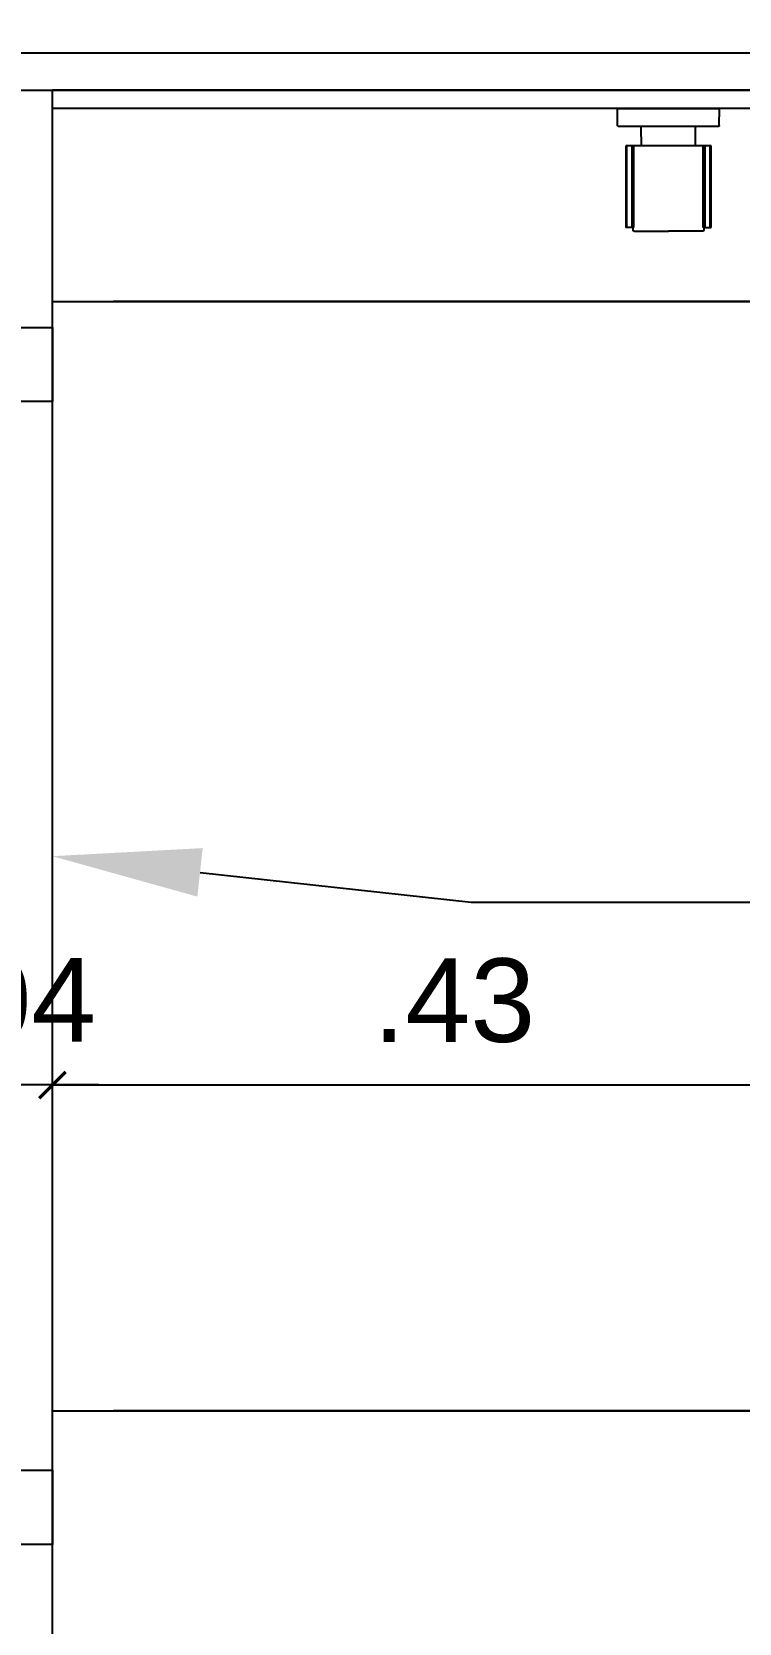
# Model space of a CAD drawing. Header units: metres. Extents: x 198 to 412, y -54 to 17.
# Drawn here: x 263.253 to 263.634, y -36.521 to -35.663 of the extents above; entities that cross this region are included whole.
import ezdxf
from ezdxf import colors
from ezdxf.entities.mleader import LeaderData, LeaderLine
from ezdxf.math import Vec2, Vec3

# ---------------------------------------------------------------- set-up
doc = ezdxf.new("R2010")
doc.units = ezdxf.units.M
doc.header["$LTSCALE"] = 10
for name, color, linetype in [('02', 2, 'Continuous'), ('A-ABERTURAS', 2, 'Continuous'), ('A-EQUIPAMIENTO FIJO', 1, 'Continuous'), ('A-MUROS', 6, 'Continuous'), ('A-Revoques', 1, 'Continuous'), ('A-TEXTOS', 2, 'Continuous'), ('TM-REVEST', 252, 'Continuous')]:
    doc.layers.add(name, color=color, linetype=linetype)
doc.styles.add('ARIAL', font='arial.ttf')
doc.dimstyles.new('ST-COTA-25', dxfattribs={"dimscale": 0.25, "dimtxt": 0.18, "dimasz": 0.1, "dimexe": 0.18, "dimexo": 0.0625, "dimgap": 0.09, "dimtad": 1, "dimzin": 4, "dimdsep": 46, "dimtxsty": 'ARIAL', "dimblk1": 'COTA_N', "dimblk2": 'COTA_N', "dimsah": 1, "dimcen": 0.09, "dimclrd": 8, "dimclre": 8, "dimclrt": 1, "dimadec": 0, "dimazin": 0, "dimtfac": 1, "dimtix": 1, "dimtmove": 0, "dimatfit": 3, "dimldrblk": 'COTA_N', "dimfxl": 0.18, "dimtolj": 1, "dimtzin": 0, "dimarcsym": 0})

# ---------------------------------------------------------------- blocks, each defined once
blk = doc.blocks.new('COTA_N')
for p, q in [((0, 0.5), (0, -0.5)), ((-1, 0), (0, 0))]:
    blk.add_line(p, q)
at = {"color": 3, "const_width": 0.065}
blk.add_lwpolyline([(0.141, 0.141), (0.283, 0.283), (0, 0), (-0.141, -0.141), (-0.283, -0.283)], dxfattribs=at)
blk = doc.blocks.new('*D424')
at = {"color": 8, "lineweight": -2, "transparency": 16777216}
for p, q in [((263.22394, -36.21513), (263.22394, -36.18575)), ((263.26411, -36.21534), (263.26411, -36.18575)), ((263.19894, -36.23075), (263.17394, -36.23075)), ((263.26411, -36.23075), (263.22394, -36.23075)), ((263.28911, -36.23075), (263.31411, -36.23075))]:
    blk.add_line(p, q, dxfattribs=at)
at = {"layer": 'Defpoints', "color": 0, "transparency": 16777216}
for p in [(263.22394, -36.23075), (263.22394, -36.23075), (263.26411, -36.23096)]:
    blk.add_point(p, dxfattribs=at)
at = {"color": 8, "lineweight": -2, "transparency": 16777216, "xscale": 0.025, "yscale": 0.025, "zscale": 0.025}
blk.add_blockref('COTA_N', (263.22394, -36.23075), dxfattribs=at)
at = {"color": 8, "lineweight": -2, "transparency": 16777216, "xscale": 0.025, "yscale": 0.025, "zscale": 0.025, "rotation": 180}
blk.add_blockref('COTA_N', (263.26411, -36.23075), dxfattribs=at)
at = {"color": 1, "transparency": 16777216, "insert": (263.24403, -36.18528), "char_height": 0.045, "attachment_point": 5, "style": 'ARIAL'}
blk.add_mtext('\\A1;.04', dxfattribs=at)
blk = doc.blocks.new('A$C4ADF6893')
for p, q in [((-0.1285, 0), (-0.101, 0)), ((-0.12842, -0.0092), (-0.1285, 0)), ((-0.101, 0), (-0.0735, 0)), ((-0.07358, -0.0092), (-0.0735, 0)), ((-0.12842, -0.00922), (-0.12842, -0.0092)), ((-0.12842, -0.00924), (-0.12842, -0.00922)), ((-0.12842, -0.00926), (-0.12842, -0.00924)), ((-0.12841, -0.00927), (-0.12842, -0.00926)), ((-0.12841, -0.00929), (-0.12841, -0.00927)), ((-0.12841, -0.00931), (-0.12841, -0.00929)), ((-0.1284, -0.00932), (-0.12841, -0.00931)), ((-0.1284, -0.00934), (-0.1284, -0.00932)), ((-0.12839, -0.00936), (-0.1284, -0.00934)), ((-0.12839, -0.00937), (-0.12839, -0.00936)), ((-0.12838, -0.00939), (-0.12839, -0.00937)), ((-0.12838, -0.00941), (-0.12838, -0.00939)), ((-0.12837, -0.00942), (-0.12838, -0.00941)), ((-0.12836, -0.00944), (-0.12837, -0.00942)), ((-0.12835, -0.00945), (-0.12836, -0.00944)), ((-0.12834, -0.00947), (-0.12835, -0.00945)), ((-0.12833, -0.00948), (-0.12834, -0.00947)), ((-0.12832, -0.0095), (-0.12833, -0.00948)), ((-0.12831, -0.00951), (-0.12832, -0.0095)), ((-0.1283, -0.00952), (-0.12831, -0.00951)), ((-0.12829, -0.00954), (-0.1283, -0.00952)), ((-0.12828, -0.00955), (-0.12829, -0.00954)), ((-0.12827, -0.00956), (-0.12828, -0.00955)), ((-0.12825, -0.00957), (-0.12827, -0.00956)), ((-0.12824, -0.00958), (-0.12825, -0.00957)), ((-0.12823, -0.0096), (-0.12824, -0.00958)), ((-0.12821, -0.00961), (-0.12823, -0.0096)), ((-0.1282, -0.00962), (-0.12821, -0.00961)), ((-0.12818, -0.00962), (-0.1282, -0.00962)), ((-0.12817, -0.00963), (-0.12818, -0.00962)), ((-0.12815, -0.00964), (-0.12817, -0.00963)), ((-0.12814, -0.00965), (-0.12815, -0.00964)), ((-0.12812, -0.00966), (-0.12814, -0.00965)), ((-0.12811, -0.00966), (-0.12812, -0.00966)), ((-0.12809, -0.00967), (-0.12811, -0.00966)), ((-0.12807, -0.00968), (-0.12809, -0.00967)), ((-0.12806, -0.00968), (-0.12807, -0.00968)), ((-0.12804, -0.00969), (-0.12806, -0.00968)), ((-0.12802, -0.00969), (-0.12804, -0.00969)), ((-0.12801, -0.00969), (-0.12802, -0.00969)), ((-0.12799, -0.0097), (-0.12801, -0.00969)), ((-0.12797, -0.0097), (-0.12799, -0.0097)), ((-0.12795, -0.0097), (-0.12797, -0.0097)), ((-0.12794, -0.0097), (-0.12795, -0.0097)), ((-0.12792, -0.0097), (-0.12794, -0.0097)), ((-0.101, -0.0097), (-0.12792, -0.0097)), ((-0.11619, -0.0097), (-0.11621, -0.0097)), ((-0.11617, -0.0097), (-0.11619, -0.0097)), ((-0.11615, -0.00971), (-0.11617, -0.0097)), ((-0.11613, -0.00971), (-0.11615, -0.00971)), ((-0.11611, -0.00972), (-0.11613, -0.00971)), ((-0.11609, -0.00972), (-0.11611, -0.00972)), ((-0.11607, -0.00973), (-0.11609, -0.00972)), ((-0.11605, -0.00973), (-0.11607, -0.00973)), ((-0.11603, -0.00974), (-0.11605, -0.00973)), ((-0.11601, -0.00975), (-0.11603, -0.00974)), ((-0.11599, -0.00976), (-0.11601, -0.00975)), ((-0.11597, -0.00976), (-0.11599, -0.00976)), ((-0.11595, -0.00977), (-0.11597, -0.00976)), ((-0.11594, -0.00978), (-0.11595, -0.00977)), ((-0.11592, -0.00979), (-0.11594, -0.00978)), ((-0.1159, -0.00981), (-0.11592, -0.00979)), ((-0.11589, -0.00982), (-0.1159, -0.00981)), ((-0.11587, -0.00983), (-0.11589, -0.00982)), ((-0.11585, -0.00984), (-0.11587, -0.00983)), ((-0.11584, -0.00986), (-0.11585, -0.00984)), ((-0.11582, -0.00987), (-0.11584, -0.00986)), ((-0.11581, -0.00989), (-0.11582, -0.00987)), ((-0.11579, -0.0099), (-0.11581, -0.00989)), ((-0.11578, -0.00992), (-0.11579, -0.0099)), ((-0.11577, -0.00993), (-0.11578, -0.00992)), ((-0.11576, -0.00995), (-0.11577, -0.00993)), ((-0.11574, -0.00997), (-0.11576, -0.00995)), ((-0.11573, -0.00998), (-0.11574, -0.00997)), ((-0.11572, -0.01), (-0.11573, -0.00998)), ((-0.11571, -0.01002), (-0.11572, -0.01)), ((-0.1157, -0.01004), (-0.11571, -0.01002)), ((-0.1157, -0.01006), (-0.1157, -0.01004)), ((-0.11569, -0.01007), (-0.1157, -0.01006)), ((-0.11568, -0.01009), (-0.11569, -0.01007)), ((-0.11567, -0.01011), (-0.11568, -0.01009)), ((-0.11567, -0.01013), (-0.11567, -0.01011)), ((-0.11566, -0.01015), (-0.11567, -0.01013)), ((-0.11566, -0.01017), (-0.11566, -0.01015)), ((-0.11565, -0.01019), (-0.11566, -0.01017)), ((-0.11565, -0.01021), (-0.11565, -0.01019)), ((-0.11565, -0.01023), (-0.11565, -0.01021)), ((-0.11564, -0.01025), (-0.11565, -0.01023)), ((-0.11564, -0.01027), (-0.11564, -0.01025)), ((-0.11564, -0.01029), (-0.11564, -0.01027)), ((-0.11556, -0.0202), (-0.11564, -0.01029)), ((-0.07408, -0.0097), (-0.101, -0.0097)), ((-0.08644, -0.0202), (-0.08636, -0.01029)), ((-0.08636, -0.01025), (-0.08635, -0.01023)), ((-0.08636, -0.01027), (-0.08636, -0.01025)), ((-0.08636, -0.01029), (-0.08636, -0.01027)), ((-0.08635, -0.01019), (-0.08634, -0.01017)), ((-0.08635, -0.01021), (-0.08635, -0.01019)), ((-0.08635, -0.01023), (-0.08635, -0.01021)), ((-0.08634, -0.01015), (-0.08633, -0.01013)), ((-0.08634, -0.01017), (-0.08634, -0.01015)), ((-0.08633, -0.01011), (-0.08632, -0.01009)), ((-0.08633, -0.01013), (-0.08633, -0.01011)), ((-0.08632, -0.01009), (-0.08631, -0.01007)), ((-0.08631, -0.01007), (-0.0863, -0.01006)), ((-0.0863, -0.01004), (-0.08629, -0.01002)), ((-0.0863, -0.01006), (-0.0863, -0.01004)), ((-0.08629, -0.01002), (-0.08628, -0.01)), ((-0.08628, -0.01), (-0.08627, -0.00998)), ((-0.08627, -0.00998), (-0.08626, -0.00997)), ((-0.08626, -0.00997), (-0.08624, -0.00995)), ((-0.08624, -0.00995), (-0.08623, -0.00993)), ((-0.08623, -0.00993), (-0.08622, -0.00992)), ((-0.08622, -0.00992), (-0.08621, -0.0099)), ((-0.08621, -0.0099), (-0.08619, -0.00989)), ((-0.08619, -0.00989), (-0.08618, -0.00987)), ((-0.08618, -0.00987), (-0.08616, -0.00986)), ((-0.08616, -0.00986), (-0.08615, -0.00984)), ((-0.08615, -0.00984), (-0.08613, -0.00983)), ((-0.08613, -0.00983), (-0.08611, -0.00982)), ((-0.08611, -0.00982), (-0.0861, -0.00981)), ((-0.0861, -0.00981), (-0.08608, -0.00979)), ((-0.08608, -0.00979), (-0.08606, -0.00978)), ((-0.08606, -0.00978), (-0.08605, -0.00977)), ((-0.08605, -0.00977), (-0.08603, -0.00976)), ((-0.08603, -0.00976), (-0.08601, -0.00976)), ((-0.08601, -0.00976), (-0.08599, -0.00975)), ((-0.08599, -0.00975), (-0.08597, -0.00974)), ((-0.08597, -0.00974), (-0.08595, -0.00973)), ((-0.08595, -0.00973), (-0.08593, -0.00973)), ((-0.08593, -0.00973), (-0.08591, -0.00972)), ((-0.08591, -0.00972), (-0.08589, -0.00972)), ((-0.08589, -0.00972), (-0.08587, -0.00971)), ((-0.08587, -0.00971), (-0.08585, -0.00971)), ((-0.08585, -0.00971), (-0.08583, -0.0097)), ((-0.08583, -0.0097), (-0.08581, -0.0097)), ((-0.08581, -0.0097), (-0.08579, -0.0097)), ((-0.07406, -0.0097), (-0.07408, -0.0097)), ((-0.07405, -0.0097), (-0.07406, -0.0097)), ((-0.07403, -0.0097), (-0.07405, -0.0097)), ((-0.07401, -0.0097), (-0.07403, -0.0097)), ((-0.07399, -0.00969), (-0.07401, -0.0097)), ((-0.07398, -0.00969), (-0.07399, -0.00969)), ((-0.07396, -0.00969), (-0.07398, -0.00969)), ((-0.07394, -0.00968), (-0.07396, -0.00969)), ((-0.07393, -0.00968), (-0.07394, -0.00968)), ((-0.07391, -0.00967), (-0.07393, -0.00968)), ((-0.07389, -0.00966), (-0.07391, -0.00967)), ((-0.07388, -0.00966), (-0.07389, -0.00966)), ((-0.07386, -0.00965), (-0.07388, -0.00966)), ((-0.07385, -0.00964), (-0.07386, -0.00965)), ((-0.07383, -0.00963), (-0.07385, -0.00964)), ((-0.07382, -0.00962), (-0.07383, -0.00963)), ((-0.0738, -0.00962), (-0.07382, -0.00962)), ((-0.07379, -0.00961), (-0.0738, -0.00962)), ((-0.07377, -0.0096), (-0.07379, -0.00961)), ((-0.07376, -0.00958), (-0.07377, -0.0096)), ((-0.07375, -0.00957), (-0.07376, -0.00958)), ((-0.07373, -0.00956), (-0.07375, -0.00957)), ((-0.07372, -0.00955), (-0.07373, -0.00956)), ((-0.07371, -0.00954), (-0.07372, -0.00955)), ((-0.0737, -0.00952), (-0.07371, -0.00954)), ((-0.07369, -0.00951), (-0.0737, -0.00952)), ((-0.07368, -0.0095), (-0.07369, -0.00951)), ((-0.07367, -0.00948), (-0.07368, -0.0095)), ((-0.07366, -0.00947), (-0.07367, -0.00948)), ((-0.07365, -0.00945), (-0.07366, -0.00947)), ((-0.07364, -0.00944), (-0.07365, -0.00945)), ((-0.07363, -0.00942), (-0.07364, -0.00944)), ((-0.07362, -0.00941), (-0.07363, -0.00942)), ((-0.07361, -0.00937), (-0.07362, -0.00939)), ((-0.07362, -0.00939), (-0.07362, -0.00941)), ((-0.0736, -0.00934), (-0.07361, -0.00936)), ((-0.07361, -0.00936), (-0.07361, -0.00937)), ((-0.07359, -0.00931), (-0.0736, -0.00932)), ((-0.0736, -0.00932), (-0.0736, -0.00934)), ((-0.07358, -0.00926), (-0.07359, -0.00927)), ((-0.07359, -0.00927), (-0.07359, -0.00929)), ((-0.07359, -0.00929), (-0.07359, -0.00931)), ((-0.07358, -0.0092), (-0.07358, -0.00922)), ((-0.07358, -0.00922), (-0.07358, -0.00924)), ((-0.07358, -0.00924), (-0.07358, -0.00926)), ((-0.124, -0.0202), (-0.124, -0.0642)), ((-0.1235, -0.0202), (-0.124, -0.0202)), ((-0.1235, -0.0202), (-0.1235, -0.0642)), ((-0.12077, -0.0202), (-0.1235, -0.0202)), ((-0.12077, -0.0202), (-0.12077, -0.0642)), ((-0.11979, -0.0202), (-0.12077, -0.0202)), ((-0.11979, -0.0202), (-0.11979, -0.0642)), ((-0.101, -0.0202), (-0.11979, -0.0202)), ((-0.08221, -0.0202), (-0.101, -0.0202)), ((-0.08123, -0.0202), (-0.08221, -0.0202)), ((-0.08221, -0.0642), (-0.08221, -0.0202)), ((-0.08123, -0.0642), (-0.08123, -0.0202)), ((-0.0785, -0.0202), (-0.08123, -0.0202)), ((-0.078, -0.0202), (-0.0785, -0.0202)), ((-0.0785, -0.0642), (-0.0785, -0.0202)), ((-0.078, -0.0642), (-0.078, -0.0202)), ((-0.1235, -0.0642), (-0.124, -0.0642)), ((-0.12077, -0.0642), (-0.1235, -0.0642)), ((-0.11979, -0.0642), (-0.12077, -0.0642)), ((-0.12, -0.0657), (-0.12, -0.0642)), ((-0.12, -0.06572), (-0.12, -0.0657)), ((-0.12, -0.06573), (-0.12, -0.06572)), ((-0.12, -0.06575), (-0.12, -0.06573)), ((-0.12, -0.06577), (-0.12, -0.06575)), ((-0.11999, -0.06579), (-0.12, -0.06577)), ((-0.11999, -0.0658), (-0.11999, -0.06579)), ((-0.11999, -0.06582), (-0.11999, -0.0658)), ((-0.11998, -0.06584), (-0.11999, -0.06582)), ((-0.11998, -0.06585), (-0.11998, -0.06584)), ((-0.11997, -0.06587), (-0.11998, -0.06585)), ((-0.11996, -0.06589), (-0.11997, -0.06587)), ((-0.11996, -0.0659), (-0.11996, -0.06589)), ((-0.11995, -0.06592), (-0.11996, -0.0659)), ((-0.11994, -0.06593), (-0.11995, -0.06592)), ((-0.11993, -0.06595), (-0.11994, -0.06593)), ((-0.11992, -0.06596), (-0.11993, -0.06595)), ((-0.11991, -0.06598), (-0.11992, -0.06596)), ((-0.1199, -0.06599), (-0.11991, -0.06598)), ((-0.11989, -0.06601), (-0.1199, -0.06599)), ((-0.11988, -0.06602), (-0.11989, -0.06601)), ((-0.11987, -0.06603), (-0.11988, -0.06602)), ((-0.11986, -0.06605), (-0.11987, -0.06603)), ((-0.11985, -0.06606), (-0.11986, -0.06605)), ((-0.11983, -0.06607), (-0.11985, -0.06606)), ((-0.11982, -0.06608), (-0.11983, -0.06607)), ((-0.11981, -0.06609), (-0.11982, -0.06608)), ((-0.11979, -0.0661), (-0.11981, -0.06609)), ((-0.11978, -0.06611), (-0.11979, -0.0661)), ((-0.11976, -0.06612), (-0.11978, -0.06611)), ((-0.11975, -0.06613), (-0.11976, -0.06612)), ((-0.11973, -0.06614), (-0.11975, -0.06613)), ((-0.11972, -0.06615), (-0.11973, -0.06614)), ((-0.1197, -0.06616), (-0.11972, -0.06615)), ((-0.11969, -0.06616), (-0.1197, -0.06616)), ((-0.11967, -0.06617), (-0.11969, -0.06616)), ((-0.11965, -0.06618), (-0.11967, -0.06617)), ((-0.11964, -0.06618), (-0.11965, -0.06618)), ((-0.11962, -0.06619), (-0.11964, -0.06618)), ((-0.1196, -0.06619), (-0.11962, -0.06619)), ((-0.11959, -0.06619), (-0.1196, -0.06619)), ((-0.11957, -0.0662), (-0.11959, -0.06619)), ((-0.11955, -0.0662), (-0.11957, -0.0662)), ((-0.11953, -0.0662), (-0.11955, -0.0662)), ((-0.11952, -0.0662), (-0.11953, -0.0662)), ((-0.1195, -0.0662), (-0.11952, -0.0662)), ((-0.1195, -0.0662), (-0.101, -0.0662)), ((-0.0825, -0.0662), (-0.101, -0.0662)), ((-0.08248, -0.0662), (-0.0825, -0.0662)), ((-0.08247, -0.0662), (-0.08248, -0.0662)), ((-0.08245, -0.0662), (-0.08247, -0.0662)), ((-0.08243, -0.0662), (-0.08245, -0.0662)), ((-0.08241, -0.06619), (-0.08243, -0.0662)), ((-0.0824, -0.06619), (-0.08241, -0.06619)), ((-0.08238, -0.06619), (-0.0824, -0.06619)), ((-0.08236, -0.06618), (-0.08238, -0.06619)), ((-0.08235, -0.06618), (-0.08236, -0.06618)), ((-0.08233, -0.06617), (-0.08235, -0.06618)), ((-0.08231, -0.06616), (-0.08233, -0.06617)), ((-0.0823, -0.06616), (-0.08231, -0.06616)), ((-0.08228, -0.06615), (-0.0823, -0.06616)), ((-0.08227, -0.06614), (-0.08228, -0.06615)), ((-0.08225, -0.06613), (-0.08227, -0.06614)), ((-0.08224, -0.06612), (-0.08225, -0.06613)), ((-0.08222, -0.06611), (-0.08224, -0.06612)), ((-0.08221, -0.0661), (-0.08222, -0.06611)), ((-0.08123, -0.0642), (-0.08221, -0.0642)), ((-0.08219, -0.06609), (-0.08221, -0.0661)), ((-0.08218, -0.06608), (-0.08219, -0.06609)), ((-0.08217, -0.06607), (-0.08218, -0.06608)), ((-0.08215, -0.06606), (-0.08217, -0.06607)), ((-0.08214, -0.06605), (-0.08215, -0.06606)), ((-0.08213, -0.06603), (-0.08214, -0.06605)), ((-0.08212, -0.06602), (-0.08213, -0.06603)), ((-0.08211, -0.06601), (-0.08212, -0.06602)), ((-0.0821, -0.06599), (-0.08211, -0.06601)), ((-0.08209, -0.06598), (-0.0821, -0.06599)), ((-0.08208, -0.06596), (-0.08209, -0.06598)), ((-0.08207, -0.06595), (-0.08208, -0.06596)), ((-0.08206, -0.06593), (-0.08207, -0.06595)), ((-0.08205, -0.06592), (-0.08206, -0.06593)), ((-0.08204, -0.0659), (-0.08205, -0.06592)), ((-0.08203, -0.06587), (-0.08204, -0.06589)), ((-0.08204, -0.06589), (-0.08204, -0.0659)), ((-0.08202, -0.06585), (-0.08203, -0.06587)), ((-0.08201, -0.06582), (-0.08202, -0.06584)), ((-0.08202, -0.06584), (-0.08202, -0.06585)), ((-0.082, -0.06577), (-0.08201, -0.06579)), ((-0.08201, -0.06579), (-0.08201, -0.0658)), ((-0.08201, -0.0658), (-0.08201, -0.06582)), ((-0.082, -0.0642), (-0.082, -0.0657)), ((-0.082, -0.0657), (-0.082, -0.06572)), ((-0.082, -0.06572), (-0.082, -0.06573)), ((-0.082, -0.06573), (-0.082, -0.06575)), ((-0.082, -0.06575), (-0.082, -0.06577)), ((-0.08123, -0.0642), (-0.0785, -0.0642)), ((-0.0785, -0.0642), (-0.078, -0.0642))]:
    blk.add_line(p, q)
blk = doc.blocks.new('*D425')
at = {"color": 8, "lineweight": -2, "transparency": 16777216}
for p, q in [((263.26411, -36.26121), (263.26411, -36.18596)), ((263.697, -36.23445), (263.697, -36.18596)), ((263.672, -36.23096), (263.28911, -36.23096))]:
    blk.add_line(p, q, dxfattribs=at)
at = {"layer": 'Defpoints', "color": 0, "transparency": 16777216}
for p in [(263.26411, -36.23096), (263.697, -36.25007), (263.26411, -36.27684)]:
    blk.add_point(p, dxfattribs=at)
at = {"color": 8, "lineweight": -2, "transparency": 16777216, "xscale": 0.025, "yscale": 0.025, "zscale": 0.025, "rotation": 180}
blk.add_blockref('COTA_N', (263.26411, -36.23096), dxfattribs=at)
at = {"color": 8, "lineweight": -2, "transparency": 16777216, "xscale": 0.025, "yscale": 0.025, "zscale": 0.025}
blk.add_blockref('COTA_N', (263.697, -36.23096), dxfattribs=at)
at = {"color": 1, "transparency": 16777216, "insert": (263.48056, -36.18547), "char_height": 0.045, "attachment_point": 5, "style": 'ARIAL'}
blk.add_mtext('\\A1;.43', dxfattribs=at)

msp = doc.modelspace()

# ---------------------------------------------------------------- linework, layer by layer
at = {"layer": 'A-ABERTURAS', "color": 1, "transparency": 33554661}
msp.add_line((263.26411, -35.86266), (263.26411, -35.82266), dxfattribs=at)
msp.add_lwpolyline([(263.24411, -35.82266), (263.26411, -35.82266), (263.26411, -35.86266), (263.24411, -35.86266)], close=True, dxfattribs=at)
at = {"layer": 'A-EQUIPAMIENTO FIJO'}
for p, q in [((263.26411, -36.96642), (263.26411, -35.69474)), ((263.26411, -36.4785), (263.26411, -35.82266)), ((263.26411, -36.4785), (263.26411, -36.4385))]:
    msp.add_line(p, q, dxfattribs=at)
msp.add_lwpolyline([(263.24411, -36.4385), (263.26411, -36.4385), (263.26411, -36.4785), (263.24411, -36.4785)], close=True, dxfattribs=at)
at = {"layer": 'A-MUROS'}
msp.add_line((261.12422, -35.67476), (264.15453, -35.67474), dxfattribs=at)
at = {"layer": 'A-Revoques'}
for p, q in [((261.13916, -35.69474), (264.13453, -35.69474)), ((264.12482, -35.70474), (263.26411, -35.70474))]:
    msp.add_line(p, q, dxfattribs=at)
msp.add_lwpolyline([(263.22411, -37.00642), (263.22382, -35.69474), (264.13453, -35.69474), (264.13482, -37.00642)], close=True, dxfattribs=at)
msp.add_lwpolyline([(263.26411, -37.00642), (264.13453, -37.00642), (264.13453, -35.69474), (263.26411, -35.69474)], dxfattribs=at)
at = {"layer": 'TM-REVEST'}
for points in [[(263.26411, -35.80875), (263.26411, -35.69474), (263.69701, -35.69474), (263.69701, -35.80875), (263.29701, -35.80875)], [(263.26411, -36.40642), (263.26411, -35.80875), (263.69701, -35.80875), (263.69701, -36.40642), (263.29701, -36.40642)], [(263.26411, -37.00642), (263.26411, -36.40642), (263.69701, -36.40642), (263.697, -36.99637), (263.297, -36.99637)]]:
    msp.add_lwpolyline(points, dxfattribs=at)

# ---------------------------------------------------------------- block references
at = {"layer": '02', "rotation": 359.9994161379321}
msp.add_blockref('A$C4ADF6893', (263.697, -35.70463), dxfattribs=at)

# ---------------------------------------------------------------- dimensions: what is measured, and where the dimension line sits
for base, p1, p2, picture, middle in [((263.22394, -36.23075), (263.26411, -36.23096), (263.22394, -36.23075), '*D424', (263.24403, -36.18528)), ((263.26411, -36.23096), (263.697, -36.25007), (263.26411, -36.27684), '*D425', (263.48056, -36.18547))]:
    dim = msp.add_linear_dim(base=base, p1=p1, p2=p2, dimstyle='ST-COTA-25')
    dim.commit()
    dim.dimension.update_dxf_attribs({"geometry": picture, "text_midpoint": middle})

# ---------------------------------------------------------------- leaders
at = {"layer": 'A-TEXTOS'}
ml = msp.add_multileader_mtext('Standard', dxfattribs=at)
ml.set_content('3', color=256, style='ARIAL')
ml.set_leader_properties(color=1)
ml.build(insert=Vec2(0, 0))
ml.multileader.update_dxf_attribs({"has_text_frame": 1, "arrow_head_size": 0.08, "scale": 0.02})
ctx = ml.context
ctx.base_point, ctx.scale, ctx.char_height, ctx.arrow_head_size, ctx.landing_gap_size, ctx.plane_origin = Vec3(264.29726, -34.83076), 0.02, 0.08, 0.08, 0.04, Vec3(262.33224, -34.83076)
notes = []
notes.append((ctx, [(0, (1, 1, 0), (262.77911, -34.83076), (1, 0), 1.51816, [(0, [(261.8262, -35.7265)], 0, [])])]))
ctx.mtext.insert, ctx.mtext.flow_direction = Vec3(264.33726, -34.79005), 5
ml = msp.add_multileader_mtext('Standard', dxfattribs=at)
ml.set_content('5', color=256, style='ARIAL')
ml.set_leader_properties(color=1)
ml.build(insert=Vec2(0, 0))
ml.multileader.update_dxf_attribs({"has_text_frame": 1, "arrow_head_size": 0.08, "scale": 0.02})
ctx = ml.context
ctx.base_point, ctx.scale, ctx.char_height, ctx.arrow_head_size, ctx.landing_gap_size, ctx.plane_origin = Vec3(265.00793, -35.00557), 0.02, 0.08, 0.08, 0.04, Vec3(263.0429, -35.00557)
notes.append((ctx, [(0, (1, 1, 0), (263.48977, -35.00557), (1, 0), 1.51816, [(0, [(262.06959, -35.79104)], 0, [])])]))
ctx.mtext.insert, ctx.mtext.flow_direction = Vec3(265.04793, -34.96489), 5
ml = msp.add_multileader_mtext('Standard', dxfattribs=at)
ml.set_content('1', color=256, style='ARIAL')
ml.set_leader_properties(color=1)
ml.build(insert=Vec2(0, 0))
ml.multileader.update_dxf_attribs({"has_text_frame": 1, "arrow_head_size": 0.08, "scale": 0.02})
ctx = ml.context
ctx.base_point, ctx.scale, ctx.char_height, ctx.arrow_head_size, ctx.landing_gap_size, ctx.plane_origin = Vec3(265.00793, -35.20826), 0.02, 0.08, 0.08, 0.04, Vec3(263.0429, -35.20826)
notes.append((ctx, [(0, (1, 1, 0), (263.48977, -35.20826), (1, 0), 1.51816, [(0, [(262.77382, -35.75748)], 0, [])])]))
ctx.mtext.insert, ctx.mtext.width, ctx.mtext.flow_direction = Vec3(265.04793, -35.16826), 0.0529877, 5
ml = msp.add_multileader_mtext('Standard', dxfattribs=at)
ml.set_content('6', color=256, style='ARIAL')
ml.set_leader_properties(color=1)
ml.build(insert=Vec2(0, 0))
ml.multileader.update_dxf_attribs({"has_text_frame": 1, "arrow_head_size": 0.08, "scale": 0.02})
ctx = ml.context
ctx.base_point, ctx.scale, ctx.char_height, ctx.arrow_head_size, ctx.landing_gap_size, ctx.plane_origin = Vec3(265.00793, -36.13232), 0.02, 0.08, 0.08, 0.04, Vec3(263.0429, -36.13232)
notes.append((ctx, [(0, (1, 1, 0), (263.48977, -36.13232), (1, 0), 1.51816, [(0, [(263.26411, -36.10758)], 0, [])])]))
ctx.mtext.insert, ctx.mtext.flow_direction = Vec3(265.04793, -36.09164), 5
for ctx, leaders in notes:
    for number, flags, end, landing, length, lines in leaders:
        leader = LeaderData()
        leader.index, (leader.has_last_leader_line, leader.has_dogleg_vector, leader.attachment_direction) = number, flags
        leader.last_leader_point, leader.dogleg_vector, leader.dogleg_length = Vec3(end), Vec3(landing), length
        for number, points, colour, breaks in lines:
            line = LeaderLine()
            line.index, line.vertices, line.color, line.breaks = number, Vec3.list(points), colors.encode_raw_color(colour), breaks
            leader.lines.append(line)
        ctx.leaders.append(leader)

doc.saveas('drawing.dxf')
